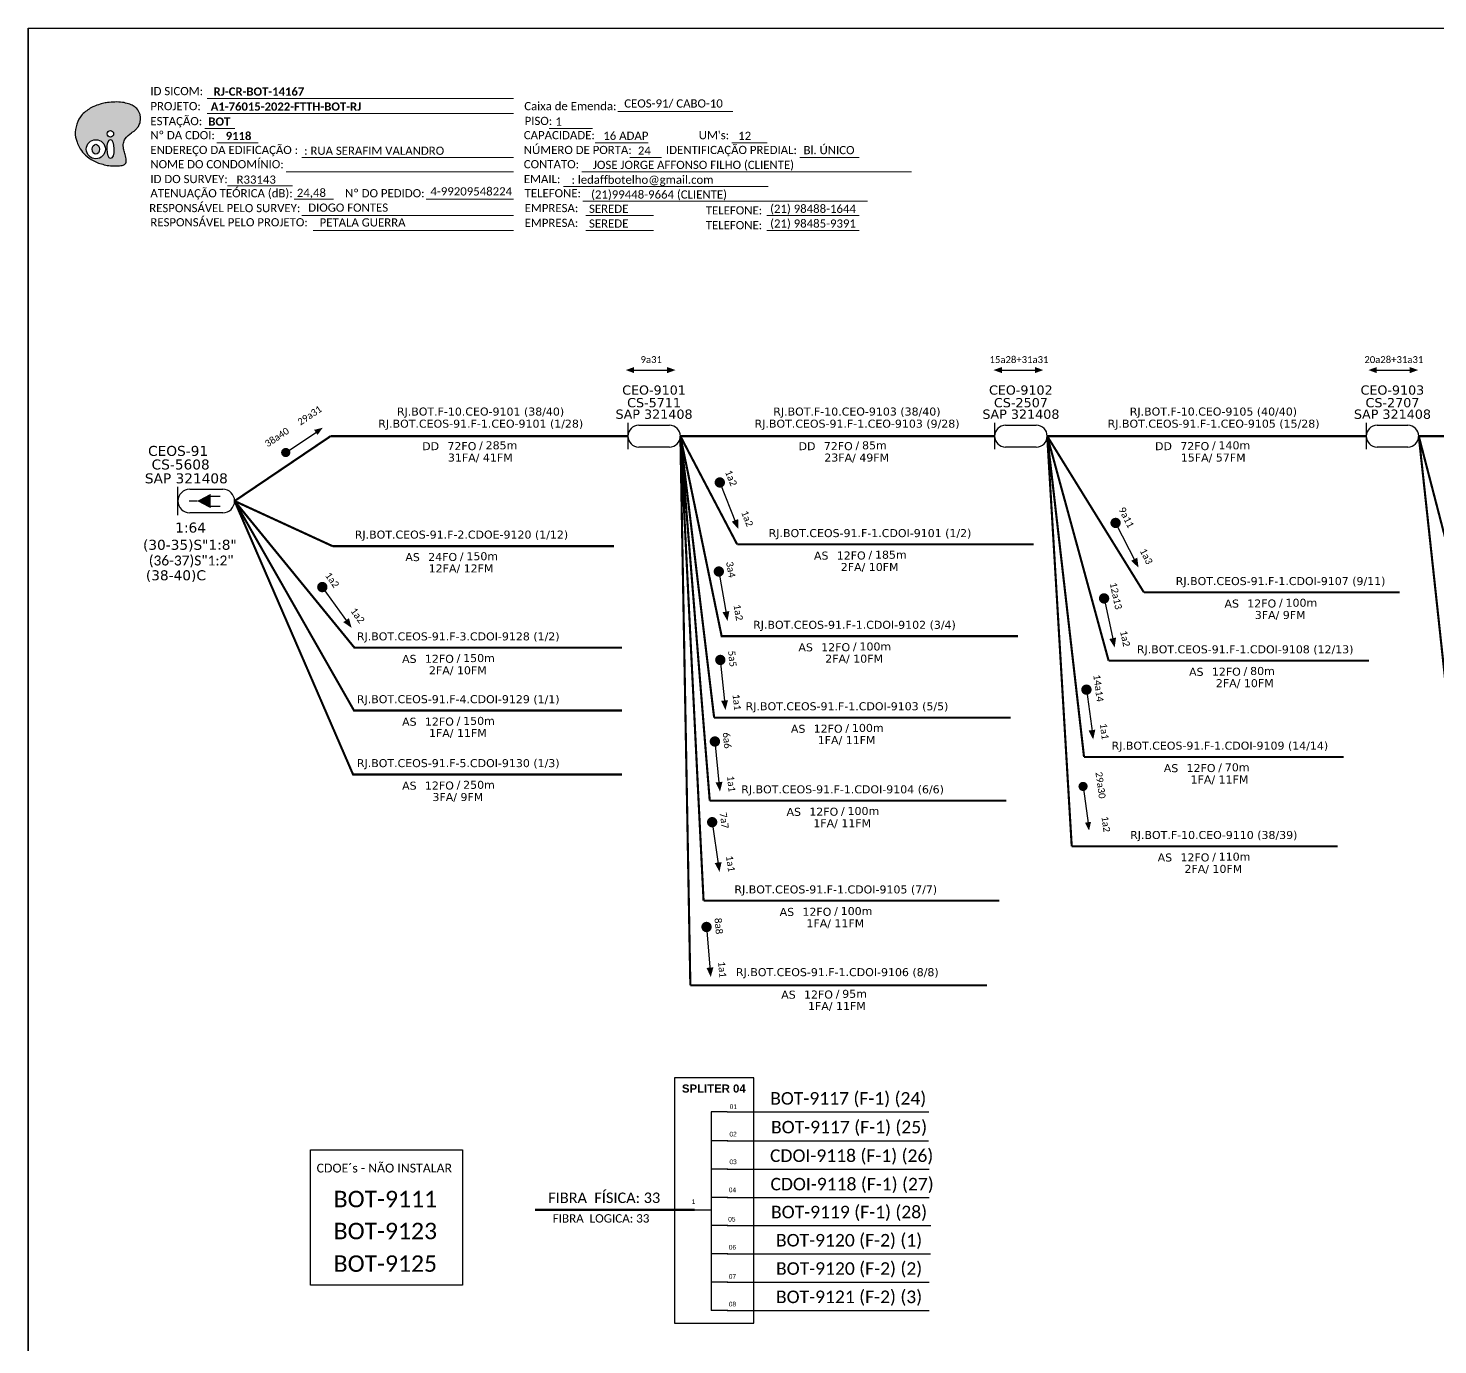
# Model space of a CAD drawing. Extents: x -4 to 837, y 1 to 595.
# Drawn here: x -3.8 to 304.3, y 307.4 to 595.3 of the extents above; entities that cross this region are included whole.
import ezdxf
from ezdxf.enums import TextEntityAlignment as Align

# ---------------------------------------------------------------- set-up
doc = ezdxf.new("R2010")
doc.units = 0
for name, color, linetype in [('20.4-CEOS', 1, 'Continuous'), ('20.5-CEO', 1, 'Continuous'), ('CAP a instalar', 1, 'Continuous'), ('PROJETO_FTTH', 1, 'Continuous'), ('SETA', 7, 'Continuous')]:
    doc.layers.add(name, color=color, linetype=linetype)
doc.layers.add('40.1-ETIQUETAS', color=1, linetype='Continuous', lineweight=20)
doc.styles.add('MtXpl_Calibri', font='calibri.ttf')
doc.styles.add('siredit', font='verdana.ttf')
doc.styles.add('WMF-Calibri0', font='calibri.ttf')
doc.styles.add('WMF-Calibri1', font='calibrib.ttf')
doc.linetypes.add('FENCELINE1', pattern='A,0.25,-0.1,[133,ltypeshp.shx,S=0.1,R=0,X=-0.1,Y=0],-0.1,1', length=1.45)

# ---------------------------------------------------------------- blocks, each defined once
blk = doc.blocks.new('OI')
h = blk.add_hatch(color=40)
edge = h.paths.add_edge_path()
edge.add_spline(control_points=[(4.35, -0.67), (3.92, -0.99), (3.26, -1.5), (2.81, -2.59), (2.9, -3.5), (3.06, -4.27), (3.31, -4.85), (3.37, -5.39), (3.4, -5.88), (3.2, -6.4), (2.54, -6.61), (1.65, -6.63), (0.55, -6.67), (-0.56, -6.42), (-1.61, -6.14), (-2.77, -5.61), (-3.92, -4.77), (-4.89, -3.7), (-5.34, -2.65), (-5.6, -1.94), (-5.85, -0.96), (-5.71, 0.47), (-5.1, 2.02), (-4.14, 3.02), (-3.3, 3.61), (-2.37, 4.16), (-1.36, 4.44), (-0.56, 4.7), (0.79, 4.85), (2.24, 4.97), (3.79, 4.57), (4.67, 4.21), (5.44, 3.65), (5.76, 2.99), (6.03, 2.21), (6.01, 1.46), (5.72, 0.64), (5.31, 0.08), (4.88, -0.38), (4.51, -0.55), (4.35, -0.67)], knot_values=[0, 0, 0, 0, 1.60434, 2.417191, 3.427595, 4.282808, 4.776746, 5.304182, 5.888771, 6.258406, 6.858137, 7.79129, 8.986195, 10.124242, 11.187857, 12.242908, 13.953784, 15.414161, 16.515391, 17.349188, 17.675853, 19.552021, 21.515531, 22.568638, 23.63245, 24.621084, 25.782718, 26.745347, 27.142653, 29.870543, 31.004649, 31.921532, 32.709589, 33.801391, 34.042471, 35.192333, 35.971461, 36.628871, 37.254359, 37.836911, 37.836911, 37.836911, 37.836911], degree=3, periodic=0)
h.paths.add_polyline_path([(1.13, -0.87, -1), (-0.04, -0.87, -1)], flags=16)
edge = h.paths.add_edge_path(flags=16)
edge.add_ellipse((0.56, -3.59), major_axis=(-0.02, 1.71), ratio=0.361305, start_angle=0, end_angle=360)
h.paths.add_polyline_path([(-0.36, -3.62, -1), (-3.8, -3.62, -1)], flags=16)
edge = h.paths.add_edge_path(flags=0)
edge.add_ellipse((-2.08, -3.62), major_axis=(0, 0.885), ratio=0.758294, start_angle=0, end_angle=360)
at = {"color": 40}
for centre, radius in [((-2.08, -3.62), 1.72), ((0.54, -0.87), 0.587)]:
    blk.add_circle(centre, radius, dxfattribs=at)
blk.add_ellipse((0.56, -3.59), major_axis=(-0.02, 1.71), ratio=0.361305, dxfattribs=at)
blk.add_ellipse((-2.08, -3.62), major_axis=(0, 0.885), ratio=0.758294, start_param=-3.141592653589792, end_param=3.141592653589792, dxfattribs=at)
at = {"color": 40, "start_tangent": (-0.800898, -0.598801), "end_tangent": (-0.800898, -0.598801)}
blk.add_spline([(4.35, -0.67), (3.2, -1.78), (2.9, -2.54), (2.92, -3.55), (3.12, -4.38), (3.28, -4.85), (3.37, -5.37), (3.35, -5.95), (3.2, -6.29), (2.66, -6.55), (1.73, -6.63), (0.54, -6.62), (-0.58, -6.41), (-1.6, -6.11), (-2.56, -5.67), (-3.95, -4.67), (-4.89, -3.56), (-5.37, -2.56), (-5.64, -1.78), (-5.72, -1.46), (-5.63, 0.42), (-4.84, 2.22), (-4.13, 2.99), (-3.27, 3.62), (-2.4, 4.09), (-1.3, 4.47), (-0.37, 4.72), (0.02, 4.77), (2.75, 4.8), (3.85, 4.53), (4.69, 4.16), (5.31, 3.68), (5.85, 2.73), (5.93, 2.5), (5.94, 1.35), (5.67, 0.62), (5.29, 0.08), (4.84, -0.36), (4.35, -0.67)], degree=3, dxfattribs=at)
blk = doc.blocks.new('CEOS_RP_CT_DRT')
at = {"layer": '20.4-CEOS', "color": 0}
for p, q in [((-4.54, 1.19), (-1.19, 1.19)), ((-1.19, -1.19), (-4.54, -1.19))]:
    blk.add_line(p, q, dxfattribs=at)
for points in [[(-5.73, -1.43), (-5.73, 1.44)], [(-3.79, 0), (-4.59, 0)], [(-2.47, 0.48), (-1.45, 0.48)], [(-2.47, -0.52), (-1.45, -0.52)]]:
    blk.add_lwpolyline(points, dxfattribs=at)
blk.add_lwpolyline([(-3.79, 0, 0, 1.47, 0), (-2.41, 0, 1.47, 1.47, 0)], format="xyseb", dxfattribs=at)
for centre, start, end in [((-4.54, 0), 90, 270), ((-1.19, 0), 270, 90)]:
    blk.add_arc(centre, 1.19, start, end, dxfattribs=at)
at = {"layer": '20.4-CEOS', "color": 0, "style": 'siredit'}
for tag, p in [('Nº_DA_CEOS', (-2.86, 5.6)), ('LOCAL', (-2.86, 4.24)), ('SAP', (-2.86, 2.78)), ('RACIO_SPLITAGEM', (-2.86, -1.88)), ('FIBRAS_SPLITTER', (-2.86, -3.58)), ('FIBRAS_TOP_C', (-2.86, -5.08)), ('RESERVA_FINAIS', (-2.86, -6.39))]:
    blk.add_attdef(tag, text='', height=1.01, dxfattribs=at).set_placement(p, align=Align.TOP_CENTER)
blk = doc.blocks.new('ETIQUETA_RS5F')
at = {"layer": '40.1-ETIQUETAS', "color": 0, "style": 'siredit'}
blk.add_text('/', height=1.5, dxfattribs=at).set_placement((1.58, -1.95), align=Align.MIDDLE_RIGHT)
for tag, p in [('ETIQUETA_R_SECUNDARIA', (1.21, 2.1)), ('ETIQUETA_R_PRIMARIA', (1.21, 4.1)), ('F_ATIVAS/F_MORTAS', (1.14, -4.24))]:
    blk.add_attdef(tag, text='', height=1.5, dxfattribs=at).set_placement(p, align=Align.MIDDLE_CENTER)
for tag, p in [('TIPO_CABO', (-6.58, -2.12)), ('CAP_CABO', (0.4, -2.09))]:
    blk.add_attdef(tag, text='', height=1.5, dxfattribs=at).set_placement(p, align=Align.MIDDLE_RIGHT)
blk.add_attdef('METROS', text='', height=1.5, dxfattribs=at).set_placement((2.14, -1.95), align=Align.MIDDLE_LEFT)
for tag, p in [('FUSÃO_1', (0.85, -8.39)), ('FUSÃO_2', (0.85, -10.6)), ('FUSÃO_3', (0.85, -12.93)), ('FUSÃO_4', (0.85, -15.14)), ('FUSÃO_5', (0.85, -17.16))]:
    blk.add_attdef(tag, text='', height=1.5, dxfattribs=at).set_placement(p, align=Align.CENTER)

msp = doc.modelspace()

# ---------------------------------------------------------------- linework, layer by layer
msp.add_line((-3.83, 595.26), (-3.83, 1.26))
at = {"color": 7, "linetype": 'Continuous'}
for p, q in [((145.47, 358.33), (145.47, 314.94)), ((148.98, 358.33), (145.47, 358.33)), ((149.16, 352.04), (145.47, 352.04)), ((149.16, 345.85), (145.47, 345.85)), ((149.16, 339.63), (145.47, 339.63)), ((141.82, 336.9), (145.45, 336.9)), ((149.16, 333.47), (145.47, 333.47)), ((149.16, 327.3), (145.47, 327.3)), ((149.16, 321.11), (145.47, 321.11)), ((149.16, 314.94), (145.47, 314.94))]:
    msp.add_line(p, q, dxfattribs=at)
at = {"color": 10, "linetype": 'Continuous'}
for p, q in [((148.98, 358.33), (193.05, 358.33)), ((148.98, 352.04), (192.97, 352.04)), ((148.98, 345.85), (193.13, 345.85)), ((148.98, 339.63), (193.13, 339.63)), ((148.98, 333.47), (193.51, 333.47)), ((148.98, 327.3), (193.43, 327.3)), ((148.98, 321.11), (193.13, 321.11)), ((148.98, 314.94), (193.13, 314.94))]:
    msp.add_line(p, q, dxfattribs=at)
at = {"color": 1, "linetype": 'Continuous', "lineweight": 60}
msp.add_line((141.82, 336.9), (107.02, 336.9), dxfattribs=at)
at = {"color": 7}
for points in [[(-3.83, 595.26), (837.17, 595.26), (837.17, 1.26), (-3.83, 1.26)], [(137.5, 312.12), (154.78, 312.12), (154.78, 365.77), (137.5, 365.77)]]:
    msp.add_lwpolyline(points, close=True, dxfattribs=at)
at = {"color": 7, "lineweight": 0}
for points in [[(35.28, 579.86), (102.25, 579.86)], [(35.28, 576.58), (102.25, 576.58)], [(125.09, 577.07), (150.22, 577.07)], [(34.76, 573.3), (41.31, 573.3)], [(110.04, 573.34), (119.53, 573.34)], [(37.42, 570.23), (46.44, 570.23)], [(120.09, 570.23), (131.71, 570.23)], [(150.03, 570.23), (157.7, 570.23)], [(55.99, 566.99), (102.25, 566.99)], [(127.68, 566.99), (134.62, 566.99)], [(164.85, 566.99), (177.83, 566.99)], [(52.58, 563.88), (102.25, 563.88)], [(117.21, 563.88), (189.27, 563.88)], [(39.74, 560.82), (53.96, 560.82)], [(54.28, 557.85), (62.88, 557.85)], [(83.17, 557.85), (102.27, 557.85)], [(113.17, 560.64), (157.92, 560.64)], [(117.45, 557.41), (179.67, 557.41)], [(55.99, 554.29), (102.25, 554.29)], [(118.06, 554.29), (132.86, 554.29)], [(157.67, 554.29), (177.86, 554.29)], [(58.48, 551.06), (102.25, 551.06)], [(118.06, 551.06), (132.86, 551.06)], [(157.67, 551.06), (177.86, 551.06)]]:
    msp.add_lwpolyline(points, dxfattribs=at)
for points in [[(52.05, 502.22, 1, 1, 1), (52.89, 502.77, 1, 1, 1)], [(226.72, 429.99, 1, 1, 1), (226.85, 429, 1, 1, 1)]]:
    msp.add_lwpolyline(points, format="xyseb", close=True)
at = {"color": 7, "const_width": 1.13}
for points in [[(147.16, 496.47, 1), (147.58, 495.42, 1)], [(60.14, 473.54, 1), (60.8, 472.62, 1)]]:
    msp.add_lwpolyline(points, format="xyb", close=True, dxfattribs=at)
at = {"const_width": 1.13}
for points in [[(233.64, 487.6, 1), (234.15, 486.6, 1)], [(147.06, 477.04, 1), (147.26, 475.93, 1)], [(231.26, 471.15, 1), (231.5, 470.05, 1)], [(147.42, 457.71, 1), (147.54, 456.59, 1)], [(227.45, 451.21, 1), (227.6, 450.09, 1)], [(146.24, 439.88, 1), (146.35, 438.75, 1)], [(145.62, 422.23, 1), (145.78, 421.12, 1)], [(144.42, 399.33, 1), (144.51, 398.21, 1)]]:
    msp.add_lwpolyline(points, format="xyb", close=True, dxfattribs=at)
at = {"layer": '20.5-CEO', "color": 7}
for p, q in [((129.65, 508.47), (136.36, 508.47)), ((209.84, 508.47), (216.56, 508.47)), ((291.07, 508.47), (297.79, 508.47)), ((136.36, 503.69), (129.65, 503.69)), ((216.56, 503.69), (209.84, 503.69)), ((297.79, 503.69), (291.07, 503.69))]:
    msp.add_line(p, q, dxfattribs=at)
for points in [[(127.25, 508.96), (127.25, 503.19)], [(207.45, 508.96), (207.45, 503.19)], [(288.68, 508.96), (288.68, 503.19)]]:
    msp.add_lwpolyline(points, dxfattribs=at)
for centre, start, end in [((129.65, 506.08), 90, 270), ((136.36, 506.08), 270, 90), ((209.84, 506.08), 90, 270), ((216.56, 506.08), 270, 90), ((291.07, 506.08), 90, 270), ((297.79, 506.08), 270, 90)]:
    msp.add_arc(centre, 2.39, start, end, dxfattribs=at)
at = {"layer": 'CAP a instalar', "color": 7, "ltscale": 7, "const_width": 0.467}
for points in [[(41.29, 491.89), (62.29, 506.08)], [(127.25, 506.08), (62.29, 506.08)], [(207.45, 506.08), (138.75, 506.08)], [(288.68, 506.08), (218.95, 506.08)], [(357.53, 506.08), (300.18, 506.08)]]:
    msp.add_lwpolyline(points, dxfattribs=at)
at = {"layer": 'CAP a instalar', "color": 8, "linetype": 'FENCELINE1', "ltscale": 7, "const_width": 0.467}
for points in [[(151.17, 482.4), (138.75, 506.08)], [(138.75, 506.08), (147.77, 462.35), (212.59, 462.35)], [(146.13, 444.54), (138.75, 506.08)], [(145.17, 426.38), (138.75, 506.08)], [(138.75, 506.08), (140.93, 386.03)], [(143.82, 404.5), (138.75, 506.08)], [(240.09, 471.91), (240.09, 471.91), (218.95, 506.08)], [(232.37, 456.99), (218.95, 506.08)], [(227, 435.93), (218.95, 506.08)], [(224.31, 416.4), (218.95, 506.08)], [(215.99, 482.4), (151.17, 482.4), (151.17, 482.4)], [(289.29, 456.99), (232.37, 456.99), (232.37, 456.99)], [(210.95, 444.54), (146.13, 444.54)], [(145.17, 426.38), (145.17, 426.38), (209.99, 426.38)], [(282.43, 416.4), (224.31, 416.4), (224.31, 416.4)], [(208.5, 404.5), (143.82, 404.5), (143.82, 404.5)], [(205.76, 386.03), (140.93, 386.03), (140.93, 386.03)]]:
    msp.add_lwpolyline(points, dxfattribs=at)
at = {"layer": 'CAP a instalar', "color": 8, "linetype": 'FENCELINE1', "ltscale": 7}
for points in [[(363.02, 448.43, 0.467, 0.467, 0), (306.42, 448.43, 0.467, 0.467, 0), (300.18, 506.08, 0.467, 0.467, 0)], [(125.96, 432.11, 0.467, 0.467, 0), (67.19, 432.11, 0.467, 0.467, 0), (41.29, 491.89, 0.467, 0.467, 0)], [(125.96, 446.09, 0.467, 0.467, 0), (67.4, 446.09, 0.467, 0.467, 0), (41.29, 491.89, 0.467, 0.467, 0)], [(295.97, 471.91, 0.467, 0.467, 0), (240.09, 471.91, 0.467, 0.467, 0), (240.09, 471.91, 0.467, 0.467, 0)], [(283.76, 435.93, 0.467, 0.467, 0), (227, 435.93, 0.467, 0.467, 0), (227, 435.93, 0.467, 0.467, 0)]]:
    msp.add_lwpolyline(points, format="xyseb", dxfattribs=at)
at = {"layer": 'CAP a instalar', "color": 7, "linetype": 'FENCELINE1', "ltscale": 7, "const_width": 0.467}
for points in [[(300.18, 506.08), (307.21, 478.97)], [(41.29, 491.89), (62.75, 482.01)], [(124.21, 482.01), (62.75, 482.01)]]:
    msp.add_lwpolyline(points, dxfattribs=at)
at = {"layer": 'CAP a instalar', "color": 7, "linetype": 'FENCELINE1', "ltscale": 7}
msp.add_lwpolyline([(125.96, 459.82, 0.467, 0.467, 0), (67.5, 459.82, 0.467, 0.467, 0), (41.29, 491.89, 0.467, 0.467, 0)], format="xyseb", dxfattribs=at)
at = {"layer": 'PROJETO_FTTH', "ltscale": 2}
msp.add_lwpolyline([(57.9, 350.08), (91.13, 350.08), (91.13, 320.43), (57.9, 320.43)], close=True, dxfattribs=at)
at = {"layer": 'SETA', "color": 7}
for points in [[(127.95, 520.5), (136.55, 520.5)], [(208.36, 520.5), (216.95, 520.5)], [(290.31, 520.5), (298.91, 520.5)], [(60.47, 473.08), (66.11, 465.2)]]:
    msp.add_lwpolyline(points, dxfattribs=at)
at = {"layer": 'SETA'}
for points in [[(52.47, 502.49), (59.62, 507.27)], [(147.37, 495.94), (150.95, 486.93)], [(233.89, 487.1), (238.31, 478.46)], [(147.16, 476.48), (148.82, 466.93)], [(231.38, 470.6), (233.41, 461.12)], [(147.48, 457.15), (148.47, 447.5)], [(227.53, 450.65), (228.82, 441.03)], [(146.3, 439.31), (147.26, 429.66)], [(226.78, 429.49), (227.94, 420.97)], [(145.7, 421.67), (147.1, 412.08)], [(144.47, 398.77), (145.27, 389.1)]]:
    msp.add_lwpolyline(points, dxfattribs=at)
at = {"layer": 'SETA', "color": 7}
for points in [[(128.64, 521.18), (126.81, 520.52), (128.64, 519.85)], [(135.86, 521.18), (137.69, 520.52), (135.86, 519.85)], [(209.05, 521.18), (207.21, 520.52), (209.05, 519.85)], [(216.26, 521.18), (218.09, 520.52), (216.26, 519.85)], [(66.28, 466.28), (66.88, 464.16), (65.06, 465.4)]]:
    msp.add_solid(points, dxfattribs=at)
at = {"layer": 'SETA'}
for points in [[(291, 521.18), (289.17, 520.52), (291, 519.85)], [(298.22, 521.18), (300.05, 520.52), (298.22, 519.85)], [(58.67, 507.45), (60.57, 507.91), (59.41, 506.34)], [(151.38, 487.94), (151.45, 485.74), (149.98, 487.38)], [(238.64, 479.51), (238.91, 477.32), (237.3, 478.82)], [(149.45, 467.83), (149.06, 465.66), (147.96, 467.57)], [(234, 462.04), (233.7, 459.86), (232.53, 461.73)], [(149.15, 448.36), (148.61, 446.22), (147.65, 448.2)], [(229.47, 441.91), (229, 439.76), (227.98, 441.71)], [(147.95, 430.52), (147.41, 428.38), (146.45, 430.37)], [(228.52, 421.75), (228.1, 419.84), (227.2, 421.57)], [(147.75, 412.96), (147.31, 410.81), (146.26, 412.74)], [(145.97, 389.94), (145.39, 387.82), (144.47, 389.82)]]:
    msp.add_solid(points, dxfattribs=at)

# ---------------------------------------------------------------- block references
at = {"color": 7, "xscale": 1.213923925163967, "yscale": 1.213923925163967, "zscale": 1.213923925163967, "rotation": 0.1532896023949059}
msp.add_blockref('OI', (13.47, 573.2), dxfattribs=at)
at = {"layer": '20.4-CEOS', "color": 7}
ref = msp.add_blockref('CEOS_RP_CT_DRT', (41.29, 491.89), dxfattribs=dict(at, xscale=2.161665797233581, yscale=2.161665797233581, zscale=2.161665797233581))
ref.add_attrib('Nº_DA_CEOS', 'CEOS-91', dxfattribs={"color": 7, "height": 2.183, "style": 'siredit'}).set_placement((28.94, 503.94), align=Align.TOP_CENTER)
ref.add_attrib('LOCAL', 'CS-5608', dxfattribs={"color": 7, "height": 2.183, "style": 'siredit'}).set_placement((29.5, 500.97), align=Align.TOP_CENTER)
ref.add_attrib('SAP', 'SAP 321408', dxfattribs={"color": 7, "height": 2.183, "style": 'siredit'}).set_placement((30.74, 497.94), align=Align.TOP_CENTER)
ref.add_attrib('RACIO_SPLITAGEM', '1:64', dxfattribs={"color": 7, "height": 2.183, "style": 'siredit'}).set_placement((31.67, 487.18), align=Align.TOP_CENTER)
ref.add_attrib('FIBRAS_SPLITTER', '(30-35)S"1:8"', dxfattribs={"color": 7, "height": 2.1826, "style": 'siredit'}).set_placement((31.52, 483.41), align=Align.TOP_CENTER)
ref.add_attrib('FIBRAS_TOP_C', '(38-40)C', dxfattribs={"color": 7, "height": 2.183, "style": 'siredit'}).set_placement((28.46, 476.75), align=Align.TOP_CENTER)
at = {"layer": '40.1-ETIQUETAS', "color": 7}
ref = msp.add_blockref('ETIQUETA_RS5F', (93.72, 506.35), dxfattribs=dict(at, xscale=1.16639998499977, yscale=1.16639998499977, zscale=1.16639998499977))
ref.add_attrib('ETIQUETA_R_PRIMARIA', 'RJ.BOT.F-10.CEO-9101 (38/40)', dxfattribs={"color": 0, "height": 1.7496, "style": 'siredit'}).set_placement((95.06, 511.45), align=Align.MIDDLE_CENTER)
ref.add_attrib('ETIQUETA_R_SECUNDARIA', 'RJ.BOT.CEOS-91.F-1.CEO-9101 (1/28)', dxfattribs={"color": 0, "height": 1.7496, "style": 'siredit'}).set_placement((95.1, 508.8), align=Align.MIDDLE_CENTER)
ref.add_attrib('TIPO_CABO', 'DD', dxfattribs={"color": 0, "height": 1.75, "style": 'siredit'}).set_placement((86, 503.88), align=Align.MIDDLE_RIGHT)
ref.add_attrib('CAP_CABO', '72FO', dxfattribs={"color": 0, "height": 1.75, "style": 'siredit'}).set_placement((94.15, 503.9), align=Align.MIDDLE_RIGHT)
ref.add_attrib('METROS', '285m', dxfattribs={"color": 0, "height": 1.75, "style": 'siredit'}).set_placement((96.18, 504.07), align=Align.MIDDLE_LEFT)
ref.add_attrib('F_ATIVAS/F_MORTAS', '31FA/ 41FM', dxfattribs={"color": 0, "height": 1.75, "style": 'siredit'}).set_placement((95.01, 501.39), align=Align.MIDDLE_CENTER)
ref = msp.add_blockref('ETIQUETA_RS5F', (176, 506.35), dxfattribs=dict(at, xscale=1.16639998499977, yscale=1.16639998499977, zscale=1.16639998499977))
ref.add_attrib('ETIQUETA_R_PRIMARIA', 'RJ.BOT.F-10.CEO-9103 (38/40)', dxfattribs={"color": 0, "height": 1.7496, "style": 'siredit'}).set_placement((177.34, 511.45), align=Align.MIDDLE_CENTER)
ref.add_attrib('ETIQUETA_R_SECUNDARIA', 'RJ.BOT.CEOS-91.F-1.CEO-9103 (9/28)', dxfattribs={"color": 0, "height": 1.7496, "style": 'siredit'}).set_placement((177.38, 508.8), align=Align.MIDDLE_CENTER)
ref.add_attrib('TIPO_CABO', 'DD', dxfattribs={"color": 0, "height": 1.75, "style": 'siredit'}).set_placement((168.29, 503.88), align=Align.MIDDLE_RIGHT)
ref.add_attrib('CAP_CABO', '72FO', dxfattribs={"color": 0, "height": 1.75, "style": 'siredit'}).set_placement((176.43, 503.9), align=Align.MIDDLE_RIGHT)
ref.add_attrib('METROS', '85m', dxfattribs={"color": 0, "height": 1.75, "style": 'siredit'}).set_placement((178.47, 504.07), align=Align.MIDDLE_LEFT)
ref.add_attrib('F_ATIVAS/F_MORTAS', '23FA/ 49FM', dxfattribs={"color": 0, "height": 1.75, "style": 'siredit'}).set_placement((177.3, 501.39), align=Align.MIDDLE_CENTER)
ref = msp.add_blockref('ETIQUETA_RS5F', (253.94, 506.35), dxfattribs=dict(at, xscale=1.16639998499977, yscale=1.16639998499977, zscale=1.16639998499977))
ref.add_attrib('ETIQUETA_R_PRIMARIA', 'RJ.BOT.F-10.CEO-9105 (40/40)', dxfattribs={"color": 0, "height": 1.7496, "style": 'siredit'}).set_placement((255.28, 511.45), align=Align.MIDDLE_CENTER)
ref.add_attrib('ETIQUETA_R_SECUNDARIA', 'RJ.BOT.CEOS-91.F-1.CEO-9105 (15/28)', dxfattribs={"color": 0, "height": 1.7496, "style": 'siredit'}).set_placement((255.32, 508.8), align=Align.MIDDLE_CENTER)
ref.add_attrib('TIPO_CABO', 'DD', dxfattribs={"color": 0, "height": 1.75, "style": 'siredit'}).set_placement((246.22, 503.88), align=Align.MIDDLE_RIGHT)
ref.add_attrib('CAP_CABO', '72FO', dxfattribs={"color": 0, "height": 1.75, "style": 'siredit'}).set_placement((254.37, 503.9), align=Align.MIDDLE_RIGHT)
ref.add_attrib('METROS', '140m', dxfattribs={"color": 0, "height": 1.75, "style": 'siredit'}).set_placement((256.4, 504.07), align=Align.MIDDLE_LEFT)
ref.add_attrib('F_ATIVAS/F_MORTAS', '15FA/ 57FM', dxfattribs={"color": 0, "height": 1.75, "style": 'siredit'}).set_placement((255.24, 501.39), align=Align.MIDDLE_CENTER)
ref = msp.add_blockref('ETIQUETA_RS5F', (89.51, 482.1), dxfattribs=dict(at, xscale=1.16639998499977, yscale=1.16639998499977, zscale=1.16639998499977))
ref.add_attrib('ETIQUETA_R_SECUNDARIA', 'RJ.BOT.CEOS-91.F-2.CDOE-9120 (1/12)', dxfattribs={"color": 0, "height": 1.7496, "style": 'siredit'}).set_placement((90.89, 484.55), align=Align.MIDDLE_CENTER)
ref.add_attrib('TIPO_CABO', 'AS', dxfattribs={"color": 0, "height": 1.75, "style": 'siredit'}).set_placement((81.79, 479.63), align=Align.MIDDLE_RIGHT)
ref.add_attrib('CAP_CABO', '24FO', dxfattribs={"color": 0, "height": 1.75, "style": 'siredit'}).set_placement((89.94, 479.66), align=Align.MIDDLE_RIGHT)
ref.add_attrib('METROS', '150m', dxfattribs={"color": 0, "height": 1.75, "style": 'siredit'}).set_placement((91.97, 479.82), align=Align.MIDDLE_LEFT)
ref.add_attrib('F_ATIVAS/F_MORTAS', '12FA/ 12FM', dxfattribs={"color": 0, "height": 1.75, "style": 'siredit'}).set_placement((90.8, 477.15), align=Align.MIDDLE_CENTER)
at = {"layer": '40.1-ETIQUETAS', "color": 8}
ref = msp.add_blockref('ETIQUETA_RS5F', (178.83, 482.42), dxfattribs=dict(at, xscale=1.166399984999771, yscale=1.166399984999771, zscale=1.166399984999771))
ref.add_attrib('ETIQUETA_R_SECUNDARIA', 'RJ.BOT.CEOS-91.F-1.CDOI-9101 (1/2)', dxfattribs={"color": 0, "height": 1.7496, "style": 'siredit'}).set_placement((180.21, 484.88), align=Align.MIDDLE_CENTER)
ref.add_attrib('TIPO_CABO', 'AS', dxfattribs={"color": 0, "height": 1.75, "style": 'siredit'}).set_placement((171.12, 479.96), align=Align.MIDDLE_RIGHT)
ref.add_attrib('CAP_CABO', '12FO', dxfattribs={"color": 0, "height": 1.75, "style": 'siredit'}).set_placement((179.26, 479.98), align=Align.MIDDLE_RIGHT)
ref.add_attrib('METROS', '185m', dxfattribs={"color": 0, "height": 1.75, "style": 'siredit'}).set_placement((181.3, 480.15), align=Align.MIDDLE_LEFT)
ref.add_attrib('F_ATIVAS/F_MORTAS', '2FA/ 10FM', dxfattribs={"color": 0, "height": 1.75, "style": 'siredit'}).set_placement((180.13, 477.47), align=Align.MIDDLE_CENTER)
ref = msp.add_blockref('ETIQUETA_RS5F', (268.59, 471.93), dxfattribs=dict(at, xscale=1.166399984999771, yscale=1.166399984999771, zscale=1.166399984999771))
ref.add_attrib('ETIQUETA_R_SECUNDARIA', 'RJ.BOT.CEOS-91.F-1.CDOI-9107 (9/11)', dxfattribs={"color": 0, "height": 1.7496, "style": 'siredit'}).set_placement((269.97, 474.39), align=Align.MIDDLE_CENTER)
ref.add_attrib('TIPO_CABO', 'AS', dxfattribs={"color": 0, "height": 1.75, "style": 'siredit'}).set_placement((260.87, 469.47), align=Align.MIDDLE_RIGHT)
ref.add_attrib('CAP_CABO', '12FO', dxfattribs={"color": 0, "height": 1.75, "style": 'siredit'}).set_placement((269.01, 469.49), align=Align.MIDDLE_RIGHT)
ref.add_attrib('METROS', '100m', dxfattribs={"color": 0, "height": 1.75, "style": 'siredit'}).set_placement((271.05, 469.65), align=Align.MIDDLE_LEFT)
ref.add_attrib('F_ATIVAS/F_MORTAS', '3FA/ 9FM', dxfattribs={"color": 0, "height": 1.75, "style": 'siredit'}).set_placement((269.88, 466.98), align=Align.MIDDLE_CENTER)
ref = msp.add_blockref('ETIQUETA_RS5F', (175.43, 462.37), dxfattribs=dict(at, xscale=1.166399984999771, yscale=1.166399984999771, zscale=1.166399984999771))
ref.add_attrib('ETIQUETA_R_SECUNDARIA', 'RJ.BOT.CEOS-91.F-1.CDOI-9102 (3/4)', dxfattribs={"color": 0, "height": 1.7496, "style": 'siredit'}).set_placement((176.81, 464.83), align=Align.MIDDLE_CENTER)
ref.add_attrib('TIPO_CABO', 'AS', dxfattribs={"color": 0, "height": 1.75, "style": 'siredit'}).set_placement((167.72, 459.9), align=Align.MIDDLE_RIGHT)
ref.add_attrib('CAP_CABO', '12FO', dxfattribs={"color": 0, "height": 1.75, "style": 'siredit'}).set_placement((175.86, 459.93), align=Align.MIDDLE_RIGHT)
ref.add_attrib('METROS', '100m', dxfattribs={"color": 0, "height": 1.75, "style": 'siredit'}).set_placement((177.9, 460.09), align=Align.MIDDLE_LEFT)
ref.add_attrib('F_ATIVAS/F_MORTAS', '2FA/ 10FM', dxfattribs={"color": 0, "height": 1.75, "style": 'siredit'}).set_placement((176.73, 457.42), align=Align.MIDDLE_CENTER)
at = {"layer": '40.1-ETIQUETAS', "color": 7}
ref = msp.add_blockref('ETIQUETA_RS5F', (88.8, 459.84), dxfattribs=dict(at, xscale=1.16639998499977, yscale=1.16639998499977, zscale=1.16639998499977))
ref.add_attrib('ETIQUETA_R_SECUNDARIA', 'RJ.BOT.CEOS-91.F-3.CDOI-9128 (1/2)', dxfattribs={"color": 0, "height": 1.7496, "style": 'siredit'}).set_placement((90.18, 462.3), align=Align.MIDDLE_CENTER)
ref.add_attrib('TIPO_CABO', 'AS', dxfattribs={"color": 0, "height": 1.75, "style": 'siredit'}).set_placement((81.08, 457.38), align=Align.MIDDLE_RIGHT)
ref.add_attrib('CAP_CABO', '12FO', dxfattribs={"color": 0, "height": 1.75, "style": 'siredit'}).set_placement((89.23, 457.4), align=Align.MIDDLE_RIGHT)
ref.add_attrib('METROS', '150m', dxfattribs={"color": 0, "height": 1.75, "style": 'siredit'}).set_placement((91.26, 457.56), align=Align.MIDDLE_LEFT)
ref.add_attrib('F_ATIVAS/F_MORTAS', '2FA/ 10FM', dxfattribs={"color": 0, "height": 1.75, "style": 'siredit'}).set_placement((90.1, 454.89), align=Align.MIDDLE_CENTER)
at = {"layer": '40.1-ETIQUETAS', "color": 8}
ref = msp.add_blockref('ETIQUETA_RS5F', (260.84, 457.02), dxfattribs=dict(at, xscale=1.166399984999771, yscale=1.166399984999771, zscale=1.166399984999771))
ref.add_attrib('ETIQUETA_R_SECUNDARIA', 'RJ.BOT.CEOS-91.F-1.CDOI-9108 (12/13)', dxfattribs={"color": 0, "height": 1.7496, "style": 'siredit'}).set_placement((262.22, 459.47), align=Align.MIDDLE_CENTER)
ref.add_attrib('TIPO_CABO', 'AS', dxfattribs={"color": 0, "height": 1.75, "style": 'siredit'}).set_placement((253.13, 454.55), align=Align.MIDDLE_RIGHT)
ref.add_attrib('CAP_CABO', '12FO', dxfattribs={"color": 0, "height": 1.75, "style": 'siredit'}).set_placement((261.27, 454.58), align=Align.MIDDLE_RIGHT)
ref.add_attrib('METROS', '80m', dxfattribs={"color": 0, "height": 1.75, "style": 'siredit'}).set_placement((263.31, 454.74), align=Align.MIDDLE_LEFT)
ref.add_attrib('F_ATIVAS/F_MORTAS', '2FA/ 10FM', dxfattribs={"color": 0, "height": 1.75, "style": 'siredit'}).set_placement((262.14, 452.07), align=Align.MIDDLE_CENTER)
ref = msp.add_blockref('ETIQUETA_RS5F', (88.8, 446.11), dxfattribs=dict(at, xscale=1.16639998499977, yscale=1.16639998499977, zscale=1.16639998499977))
ref.add_attrib('ETIQUETA_R_SECUNDARIA', 'RJ.BOT.CEOS-91.F-4.CDOI-9129 (1/1)', dxfattribs={"color": 0, "height": 1.7496, "style": 'siredit'}).set_placement((90.18, 448.57), align=Align.MIDDLE_CENTER)
ref.add_attrib('TIPO_CABO', 'AS', dxfattribs={"color": 0, "height": 1.75, "style": 'siredit'}).set_placement((81.08, 443.64), align=Align.MIDDLE_RIGHT)
ref.add_attrib('CAP_CABO', '12FO', dxfattribs={"color": 0, "height": 1.75, "style": 'siredit'}).set_placement((89.23, 443.67), align=Align.MIDDLE_RIGHT)
ref.add_attrib('METROS', '150m', dxfattribs={"color": 0, "height": 1.75, "style": 'siredit'}).set_placement((91.26, 443.83), align=Align.MIDDLE_LEFT)
ref.add_attrib('F_ATIVAS/F_MORTAS', '1FA/ 11FM', dxfattribs={"color": 0, "height": 1.75, "style": 'siredit'}).set_placement((90.1, 441.16), align=Align.MIDDLE_CENTER)
ref = msp.add_blockref('ETIQUETA_RS5F', (173.79, 444.57), dxfattribs=dict(at, xscale=1.166399984999771, yscale=1.166399984999771, zscale=1.166399984999771))
ref.add_attrib('ETIQUETA_R_SECUNDARIA', 'RJ.BOT.CEOS-91.F-1.CDOI-9103 (5/5)', dxfattribs={"color": 0, "height": 1.7496, "style": 'siredit'}).set_placement((175.18, 447.02), align=Align.MIDDLE_CENTER)
ref.add_attrib('TIPO_CABO', 'AS', dxfattribs={"color": 0, "height": 1.75, "style": 'siredit'}).set_placement((166.08, 442.1), align=Align.MIDDLE_RIGHT)
ref.add_attrib('CAP_CABO', '12FO', dxfattribs={"color": 0, "height": 1.75, "style": 'siredit'}).set_placement((174.22, 442.12), align=Align.MIDDLE_RIGHT)
ref.add_attrib('METROS', '100m', dxfattribs={"color": 0, "height": 1.75, "style": 'siredit'}).set_placement((176.26, 442.29), align=Align.MIDDLE_LEFT)
ref.add_attrib('F_ATIVAS/F_MORTAS', '1FA/ 11FM', dxfattribs={"color": 0, "height": 1.75, "style": 'siredit'}).set_placement((175.09, 439.61), align=Align.MIDDLE_CENTER)
ref = msp.add_blockref('ETIQUETA_RS5F', (255.31, 435.96), dxfattribs=dict(at, xscale=1.166399984999771, yscale=1.166399984999771, zscale=1.166399984999771))
ref.add_attrib('ETIQUETA_R_SECUNDARIA', 'RJ.BOT.CEOS-91.F-1.CDOI-9109 (14/14)', dxfattribs={"color": 0, "height": 1.7496, "style": 'siredit'}).set_placement((256.69, 438.41), align=Align.MIDDLE_CENTER)
ref.add_attrib('TIPO_CABO', 'AS', dxfattribs={"color": 0, "height": 1.75, "style": 'siredit'}).set_placement((247.6, 433.49), align=Align.MIDDLE_RIGHT)
ref.add_attrib('CAP_CABO', '12FO', dxfattribs={"color": 0, "height": 1.75, "style": 'siredit'}).set_placement((255.74, 433.52), align=Align.MIDDLE_RIGHT)
ref.add_attrib('METROS', '70m', dxfattribs={"color": 0, "height": 1.75, "style": 'siredit'}).set_placement((257.78, 433.68), align=Align.MIDDLE_LEFT)
ref.add_attrib('F_ATIVAS/F_MORTAS', '1FA/ 11FM', dxfattribs={"color": 0, "height": 1.75, "style": 'siredit'}).set_placement((256.61, 431.01), align=Align.MIDDLE_CENTER)
ref = msp.add_blockref('ETIQUETA_RS5F', (88.8, 432.13), dxfattribs=dict(at, xscale=1.16639998499977, yscale=1.16639998499977, zscale=1.16639998499977))
ref.add_attrib('ETIQUETA_R_SECUNDARIA', 'RJ.BOT.CEOS-91.F-5.CDOI-9130 (1/3)', dxfattribs={"color": 0, "height": 1.7496, "style": 'siredit'}).set_placement((90.18, 434.59), align=Align.MIDDLE_CENTER)
ref.add_attrib('TIPO_CABO', 'AS', dxfattribs={"color": 0, "height": 1.75, "style": 'siredit'}).set_placement((81.08, 429.66), align=Align.MIDDLE_RIGHT)
ref.add_attrib('CAP_CABO', '12FO', dxfattribs={"color": 0, "height": 1.75, "style": 'siredit'}).set_placement((89.23, 429.69), align=Align.MIDDLE_RIGHT)
ref.add_attrib('METROS', '250m', dxfattribs={"color": 0, "height": 1.75, "style": 'siredit'}).set_placement((91.26, 429.85), align=Align.MIDDLE_LEFT)
ref.add_attrib('F_ATIVAS/F_MORTAS', '3FA/ 9FM', dxfattribs={"color": 0, "height": 1.75, "style": 'siredit'}).set_placement((90.1, 427.18), align=Align.MIDDLE_CENTER)
ref = msp.add_blockref('ETIQUETA_RS5F', (172.83, 426.41), dxfattribs=dict(at, xscale=1.166399984999771, yscale=1.166399984999771, zscale=1.166399984999771))
ref.add_attrib('ETIQUETA_R_SECUNDARIA', 'RJ.BOT.CEOS-91.F-1.CDOI-9104 (6/6)', dxfattribs={"color": 0, "height": 1.7496, "style": 'siredit'}).set_placement((174.21, 428.86), align=Align.MIDDLE_CENTER)
ref.add_attrib('TIPO_CABO', 'AS', dxfattribs={"color": 0, "height": 1.75, "style": 'siredit'}).set_placement((165.12, 423.94), align=Align.MIDDLE_RIGHT)
ref.add_attrib('CAP_CABO', '12FO', dxfattribs={"color": 0, "height": 1.75, "style": 'siredit'}).set_placement((173.26, 423.97), align=Align.MIDDLE_RIGHT)
ref.add_attrib('METROS', '100m', dxfattribs={"color": 0, "height": 1.75, "style": 'siredit'}).set_placement((175.3, 424.13), align=Align.MIDDLE_LEFT)
ref.add_attrib('F_ATIVAS/F_MORTAS', '1FA/ 11FM', dxfattribs={"color": 0, "height": 1.75, "style": 'siredit'}).set_placement((174.13, 421.46), align=Align.MIDDLE_CENTER)
ref = msp.add_blockref('ETIQUETA_RS5F', (253.98, 416.42), dxfattribs=dict(at, xscale=1.166399984999771, yscale=1.166399984999771, zscale=1.166399984999771))
ref.add_attrib('ETIQUETA_R_SECUNDARIA', 'RJ.BOT.F-10.CEO-9110 (38/39)', dxfattribs={"color": 0, "height": 1.7496, "style": 'siredit'}).set_placement((255.36, 418.88), align=Align.MIDDLE_CENTER)
ref.add_attrib('TIPO_CABO', 'AS', dxfattribs={"color": 0, "height": 1.75, "style": 'siredit'}).set_placement((246.26, 413.96), align=Align.MIDDLE_RIGHT)
ref.add_attrib('CAP_CABO', '12FO', dxfattribs={"color": 0, "height": 1.75, "style": 'siredit'}).set_placement((254.41, 413.98), align=Align.MIDDLE_RIGHT)
ref.add_attrib('METROS', '110m', dxfattribs={"color": 0, "height": 1.75, "style": 'siredit'}).set_placement((256.44, 414.14), align=Align.MIDDLE_LEFT)
ref.add_attrib('F_ATIVAS/F_MORTAS', '2FA/ 10FM', dxfattribs={"color": 0, "height": 1.75, "style": 'siredit'}).set_placement((255.27, 411.47), align=Align.MIDDLE_CENTER)
ref = msp.add_blockref('ETIQUETA_RS5F', (171.34, 404.53), dxfattribs=dict(at, xscale=1.166399984999771, yscale=1.166399984999771, zscale=1.166399984999771))
ref.add_attrib('ETIQUETA_R_SECUNDARIA', 'RJ.BOT.CEOS-91.F-1.CDOI-9105 (7/7)', dxfattribs={"color": 0, "height": 1.7496, "style": 'siredit'}).set_placement((172.72, 406.98), align=Align.MIDDLE_CENTER)
ref.add_attrib('TIPO_CABO', 'AS', dxfattribs={"color": 0, "height": 1.75, "style": 'siredit'}).set_placement((163.62, 402.06), align=Align.MIDDLE_RIGHT)
ref.add_attrib('CAP_CABO', '12FO', dxfattribs={"color": 0, "height": 1.75, "style": 'siredit'}).set_placement((171.76, 402.09), align=Align.MIDDLE_RIGHT)
ref.add_attrib('METROS', '100m', dxfattribs={"color": 0, "height": 1.75, "style": 'siredit'}).set_placement((173.8, 402.25), align=Align.MIDDLE_LEFT)
ref.add_attrib('F_ATIVAS/F_MORTAS', '1FA/ 11FM', dxfattribs={"color": 0, "height": 1.75, "style": 'siredit'}).set_placement((172.63, 399.58), align=Align.MIDDLE_CENTER)
ref = msp.add_blockref('ETIQUETA_RS5F', (171.68, 386.44), dxfattribs=dict(at, xscale=1.16639998499977, yscale=1.16639998499977, zscale=1.16639998499977))
ref.add_attrib('ETIQUETA_R_SECUNDARIA', 'RJ.BOT.CEOS-91.F-1.CDOI-9106 (8/8)', dxfattribs={"color": 0, "height": 1.7496, "style": 'siredit'}).set_placement((173.06, 388.89), align=Align.MIDDLE_CENTER)
ref.add_attrib('TIPO_CABO', 'AS', dxfattribs={"color": 0, "height": 1.75, "style": 'siredit'}).set_placement((163.96, 383.97), align=Align.MIDDLE_RIGHT)
ref.add_attrib('CAP_CABO', '12FO', dxfattribs={"color": 0, "height": 1.75, "style": 'siredit'}).set_placement((172.1, 384), align=Align.MIDDLE_RIGHT)
ref.add_attrib('METROS', '95m', dxfattribs={"color": 0, "height": 1.75, "style": 'siredit'}).set_placement((174.14, 384.16), align=Align.MIDDLE_LEFT)
ref.add_attrib('F_ATIVAS/F_MORTAS', '1FA/ 11FM', dxfattribs={"color": 0, "height": 1.75, "style": 'siredit'}).set_placement((172.97, 381.49), align=Align.MIDDLE_CENTER)

# ---------------------------------------------------------------- texts
at = {"color": 7, "lineweight": 0, "style": 'WMF-Calibri0'}
for s, height, p in [('ID SICOM:', 1.793, (22.88, 580.61)), ('PROJETO:', 1.793, (22.88, 577.33)), ('Caixa de Emenda:', 1.7927, (104.63, 577.33)), ('ESTAÇÃO:', 1.793, (22.88, 574.05)), ('Nº DA CDOI:', 1.7927, (22.88, 570.98)), ('CAPACIDADE:', 1.7927, (104.52, 570.98)), ("UM's:", 1.793, (142.77, 570.98)), ('ENDEREÇO DA EDIFICAÇÃO :', 1.7927, (22.88, 567.74)), ('NÚMERO DE PORTA:', 1.7927, (104.52, 567.74)), ('IDENTIFICAÇÃO PREDIAL:', 1.7927, (135.6, 567.74)), ('NOME DO CONDOMÍNIO:', 1.7927, (22.88, 564.63)), ('CONTATO:', 1.793, (104.52, 564.63)), ('ID DO SURVEY:', 1.7927, (22.88, 561.39)), ('EMAIL:', 1.793, (104.52, 561.39)), ('ATENUAÇÃO TEÓRICA (dB):', 1.7927, (22.88, 558.28)), ('Nº DO PEDIDO:', 1.7927, (65.46, 558.28)), ('TELEFONE:', 1.793, (104.7, 558.28)), ('RESPONSÁVEL PELO SURVEY:', 1.7927, (22.63, 555.04)), ('EMPRESA:', 1.793, (104.7, 555.04)), ('TELEFONE:', 1.793, (144.31, 554.54)), ('RESPONSÁVEL PELO PROJETO:', 1.7927, (22.88, 551.93)), ('EMPRESA:', 1.793, (104.7, 551.8)), ('TELEFONE:', 1.793, (144.31, 551.3))]:
    msp.add_text(s, height=height, dxfattribs=at).set_placement(p)
at = {"color": 7}
for s, height, style, p in [(' RJ-CR-BOT-14167', 1.7927, 'WMF-Calibri1', (36.07, 580.51)), ('CEOS-91/ CABO-10', 1.7927, 'WMF-Calibri0', (126.48, 577.91)), ('A1-76015-2022-FTTH-BOT-RJ', 1.7927, 'WMF-Calibri1', (36.07, 577.23)), ('BOT', 1.793, 'WMF-Calibri1', (35.56, 573.95)), ('PISO:', 1.793, 'WMF-Calibri0', (104.7, 574.09)), ('1', 1.79, 'WMF-Calibri0', (111.4, 573.94)), (' 16 ADAP', 1.793, 'WMF-Calibri0', (121.27, 570.85)), ('12', 1.793, 'WMF-Calibri0', (151.39, 570.83)), (': RUA SERAFIM VALANDRO', 1.7927, 'WMF-Calibri0', (56.5, 567.58)), ('24', 1.793, 'WMF-Calibri0', (129.46, 567.59)), ('Bl. ÚNICO', 1.793, 'WMF-Calibri0', (165.68, 567.71)), (' JOSE JORGE AFFONSO FILHO (CLIENTE)', 1.7927, 'WMF-Calibri0', (118.99, 564.48)), ('R33143', 1.793, 'WMF-Calibri0', (41.72, 561.26)), (': ledaffbotelho@gmail.com', 1.7927, 'WMF-Calibri0', (114.95, 561.24)), ('24,48', 1.793, 'WMF-Calibri0', (54.91, 558.38)), ('4-99209548224', 1.7927, 'WMF-Calibri0', (84.11, 558.69)), ('(21)99448-9664 (CLIENTE)', 1.7927, 'WMF-Calibri0', (119.23, 558.01)), ('DIOGO FONTES', 1.7927, 'WMF-Calibri0', (57.39, 555.13)), ('SEREDE', 1.793, 'WMF-Calibri0', (118.77, 554.89)), ('(21) 98488-1644', 1.7927, 'WMF-Calibri0', (158.37, 554.89)), ('PETALA GUERRA', 1.7927, 'WMF-Calibri0', (59.88, 551.9)), ('SEREDE', 1.793, 'WMF-Calibri0', (118.77, 551.66)), ('(21) 98485-9391', 1.7927, 'WMF-Calibri0', (158.37, 551.66))]:
    msp.add_text(s, height=height, dxfattribs=dict(at, style=style)).set_placement(p)
at = {"color": 7, "style": 'WMF-Calibri1'}
msp.add_text('9118', height=1.793, dxfattribs=at).set_placement((42.16, 570.8), align=Align.CENTER)
at = {"color": 1, "style": 'MtXpl_Calibri'}
for s, p in [('CDOI-9118 (F-1) (26)', (158.35, 347.4)), ('CDOI-9118 (F-1) (27)', (158.45, 341.18))]:
    msp.add_text(s, height=2.7432, dxfattribs=at).set_placement(p)
at = {"color": 7, "char_height": 1.5, "width": 25.3588, "attachment_point": 5}
for s, insert in [('{\\fCalibri|b0|i0|c0|p34;\\C7;9a31}', (132.38, 522.8)), ('{\\fCalibri|b0|i0|c0|p34;\\C7;15a28+31a31}', (212.78, 522.8))]:
    msp.add_mtext(s, dxfattribs=dict(at, insert=insert))
at = {"attachment_point": 5}
for s, insert, char_height, width in [('{\\fCalibri|b0|i0|c0|p34;\\C7;20a28+31a31}', (294.73, 522.8), 1.5, 25.3588), ('{\\fCalibri|b0|i0|c0|p34;\\C7;(36-37)S"1:2"}', (31.8, 478.65), 2.1675, 36.6435), ('\\C10;\\fArial|b1|i0|c0|p34;SPLITER 04', (146.06, 363.44), 1.7753, 17.28), ('{\\fCalibri|b0|i0|c0|p34;\\C7;BOT-9117 (F-1) (24)}', (175.45, 361), 2.7432, 80.6352), ('\\C7;\\fArial|b0|i0|;\\H1.0273588255048;01 ', (150.33, 359.47), 1.7753, 3.5602), ('\\pt38.40421;{\\fCalibri|b0|i0|c0|p34;\\C7;BOT-9117 (F-1) (25)}', (175.63, 354.72), 2.7432, 80.6352), ('\\C7;\\fArial|b0|i0|;\\H1.0273588255048;02 ', (150.28, 353.47), 1.7753, 3.7582), ('\\C2;\\fCalibri|b0|i0|c0|p34;CDOE´s - NÃO INSTALAR', (74.03, 346.05, -0.77), 1.935, 45.4535), ('\\C7;\\fArial|b0|i0|;\\H1.0273588255048;03 ', (150.28, 347.42), 1.7753, 3.456), ('{\\fCalibri|b0|i0|c0|p34;\\C7;BOT-9111}', (74.25, 339.27, -2), 3.6, 38.9299), ('{\\fCalibri|b0|i0|c0|p34;\\C7;FIBRA  FÍSICA: 33}', (122.1, 339.55), 2.2859, 34.56), ('\\C7;\\fArial|b0|i0|;\\H1.0273588255048;1', (141.65, 338.73), 1.7753, 1.7584), ('\\C7;\\fArial|b0|i0|;\\H1.0273588255048;04 ', (150.13, 341.28), 1.7753, 3.7582), ('{\\fCalibri|b0|i0|c0|p34;\\C7;FIBRA  LOGICA: 33}', (121.41, 335.05), 1.8289, 34.56), ('{\\fCalibri|b0|i0|c0|p34;\\C7;BOT-9119 (F-1) (28)}', (175.63, 336.15), 2.7432, 80.6352), ('{\\fCalibri|b0|i0|c0|p34;\\C7;BOT-9123}', (74.25, 332.28, -2), 3.6, 38.9299), ('\\C7;\\fArial|b0|i0|;\\H1.0273588255048;05 ', (150, 334.87), 1.7753, 4.6222), ('{\\fCalibri|b0|i0|c0|p34;\\C7;BOT-9120 (F-2) (1)}', (175.63, 329.99), 2.7432, 80.6352), ('{\\fCalibri|b0|i0|c0|p34;\\C7;BOT-9125}', (74.25, 325.16, -2), 3.6, 38.9299), ('\\C7;\\fArial|b0|i0|;\\H1.0273588255048;06 ', (150.13, 328.73), 1.7753, 3.7582), ('{\\fCalibri|b0|i0|c0|p34;\\C7;BOT-9120 (F-2) (2)}', (175.64, 323.8), 2.7432, 80.6352), ('\\C7;\\fArial|b0|i0|;\\H1.0273588255048;07 ', (150.13, 322.36), 1.7753, 3.7582), ('{\\fCalibri|b0|i0|c0|p34;\\C7;BOT-9121 (F-2) (3)}', (175.63, 317.61), 2.7432, 80.6352), ('\\C7;\\fArial|b0|i0|;\\H1.0273588255048;08 ', (150.13, 316.32), 1.7753, 3.7582)]:
    msp.add_mtext(s, dxfattribs=dict(at, insert=insert, char_height=char_height, width=width))
for s, insert, char_height, width, rotation in [('{\\fCalibri|b0|i0|c0|p34;\\C7;29a31}', (57.7, 510.6), 1.5, 25.3588, 33.7032), ('{\\fCalibri|b0|i0|c0|p34;\\C7;38a40}', (50.54, 505.83), 1.5, 25.3588, 33.7032), ('{\\fCalibri|b0|i0|c0|p34;\\C7;9a11}', (236.26, 488.29), 1.5342, 28.6065, 297.0944), ('{\\fCalibri|b0|i0|c0|p34;\\C7;1a2}', (153.37, 488.04), 1.5342, 28.6065, 291.7001), ('{\\fCalibri|b0|i0|c0|p34;\\C7;1a3}', (240.61, 479.79), 1.5342, 28.6065, 297.0944), ('{\\fCalibri|b0|i0|c0|p34;\\C7;3a4}', (149.78, 476.92), 1.5342, 28.6065, 279.8879), ('{\\fCalibri|b0|i0|c0|p34;\\C7;12a13}', (233.98, 471.14), 1.5342, 28.6065, 282.1116), ('{\\fCalibri|b0|i0|c0|p34;\\C7;1a2}', (151.41, 467.52), 1.5342, 28.6065, 279.8879), ('{\\fCalibri|b0|i0|c0|p34;\\C7;1a2}', (235.98, 461.81), 1.5342, 28.6065, 282.1116), ('{\\fCalibri|b0|i0|c0|p34;\\C7;5a5}', (150.12, 457.41), 1.5342, 28.6065, 275.8477), ('{\\fCalibri|b0|i0|c0|p34;\\C7;14a14}', (230.16, 450.98), 1.5342, 28.6065, 277.6288), ('{\\fCalibri|b0|i0|c0|p34;\\C7;1a1}', (151.09, 447.91), 1.5342, 28.6065, 275.8477), ('{\\fCalibri|b0|i0|c0|p34;\\C7;6a6}', (148.94, 439.56), 1.5342, 28.6065, 275.7133), ('{\\fCalibri|b0|i0|c0|p34;\\C7;1a1}', (231.43, 441.52), 1.5342, 28.6065, 277.6288), ('{\\fCalibri|b0|i0|c0|p34;\\C7;1a1}', (149.89, 430.06), 1.5342, 28.6065, 275.7133), ('{\\fCalibri|b0|i0|c0|p34;\\C7;29a30}', (230.62, 429.77), 1.5, 25.3588, 277.7122), ('{\\fCalibri|b0|i0|c0|p34;\\C7;7a7}', (148.33, 422.04), 1.5342, 28.6065, 278.3147), ('{\\fCalibri|b0|i0|c0|p34;\\C7;1a2}', (231.78, 421.24), 1.5, 25.3588, 277.7122), ('{\\fCalibri|b0|i0|c0|p34;\\C7;1a1}', (149.71, 412.6), 1.5342, 28.6065, 278.3147), ('{\\fCalibri|b0|i0|c0|p34;\\C7;8a8}', (147.11, 398.97), 1.5342, 28.6065, 274.7345), ('{\\fCalibri|b0|i0|c0|p34;\\C7;1a1}', (147.9, 389.46), 1.5342, 28.6065, 274.7345)]:
    msp.add_mtext(s, dxfattribs=dict(at, insert=insert, char_height=char_height, width=width, rotation=rotation))
at = {"color": 7, "char_height": 1.5342, "width": 28.6065, "attachment_point": 5}
for s, insert, rotation in [('{\\fCalibri|b0|i0|c0|p34;\\C7;1a2}', (149.84, 496.91), 291.7001), ('\\fCalibri|b0|i0|c0|p34;1a2', (62.63, 474.62), 305.6143), ('\\C7;\\fCalibri|b0|i0|c0|p34;1a2', (68.19, 466.86), 305.6143)]:
    msp.add_mtext(s, dxfattribs=dict(at, insert=insert, rotation=rotation))
at = {"layer": '20.4-CEOS', "color": 7, "style": 'siredit'}
for s, p in [('CEO-9101', (132.98, 517.16)), ('CEO-9102', (213.18, 517.16)), ('CEO-9103', (294.41, 517.16))]:
    msp.add_text(s, height=2.019, dxfattribs=at).set_placement(p, align=Align.TOP_CENTER)
at = {"layer": '20.5-CEO', "color": 7, "style": 'siredit'}
for s, p in [('SAP 321408', (133, 511.89)), ('CS-5711', (133, 514.41)), ('SAP 321408', (213.2, 511.89)), ('CS-2507', (213.2, 514.41)), ('SAP 321408', (294.43, 511.89)), ('CS-2707', (294.43, 514.41))]:
    msp.add_text(s, height=2.028, dxfattribs=at).set_placement(p, align=Align.TOP_CENTER)

doc.saveas('drawing.dxf')
